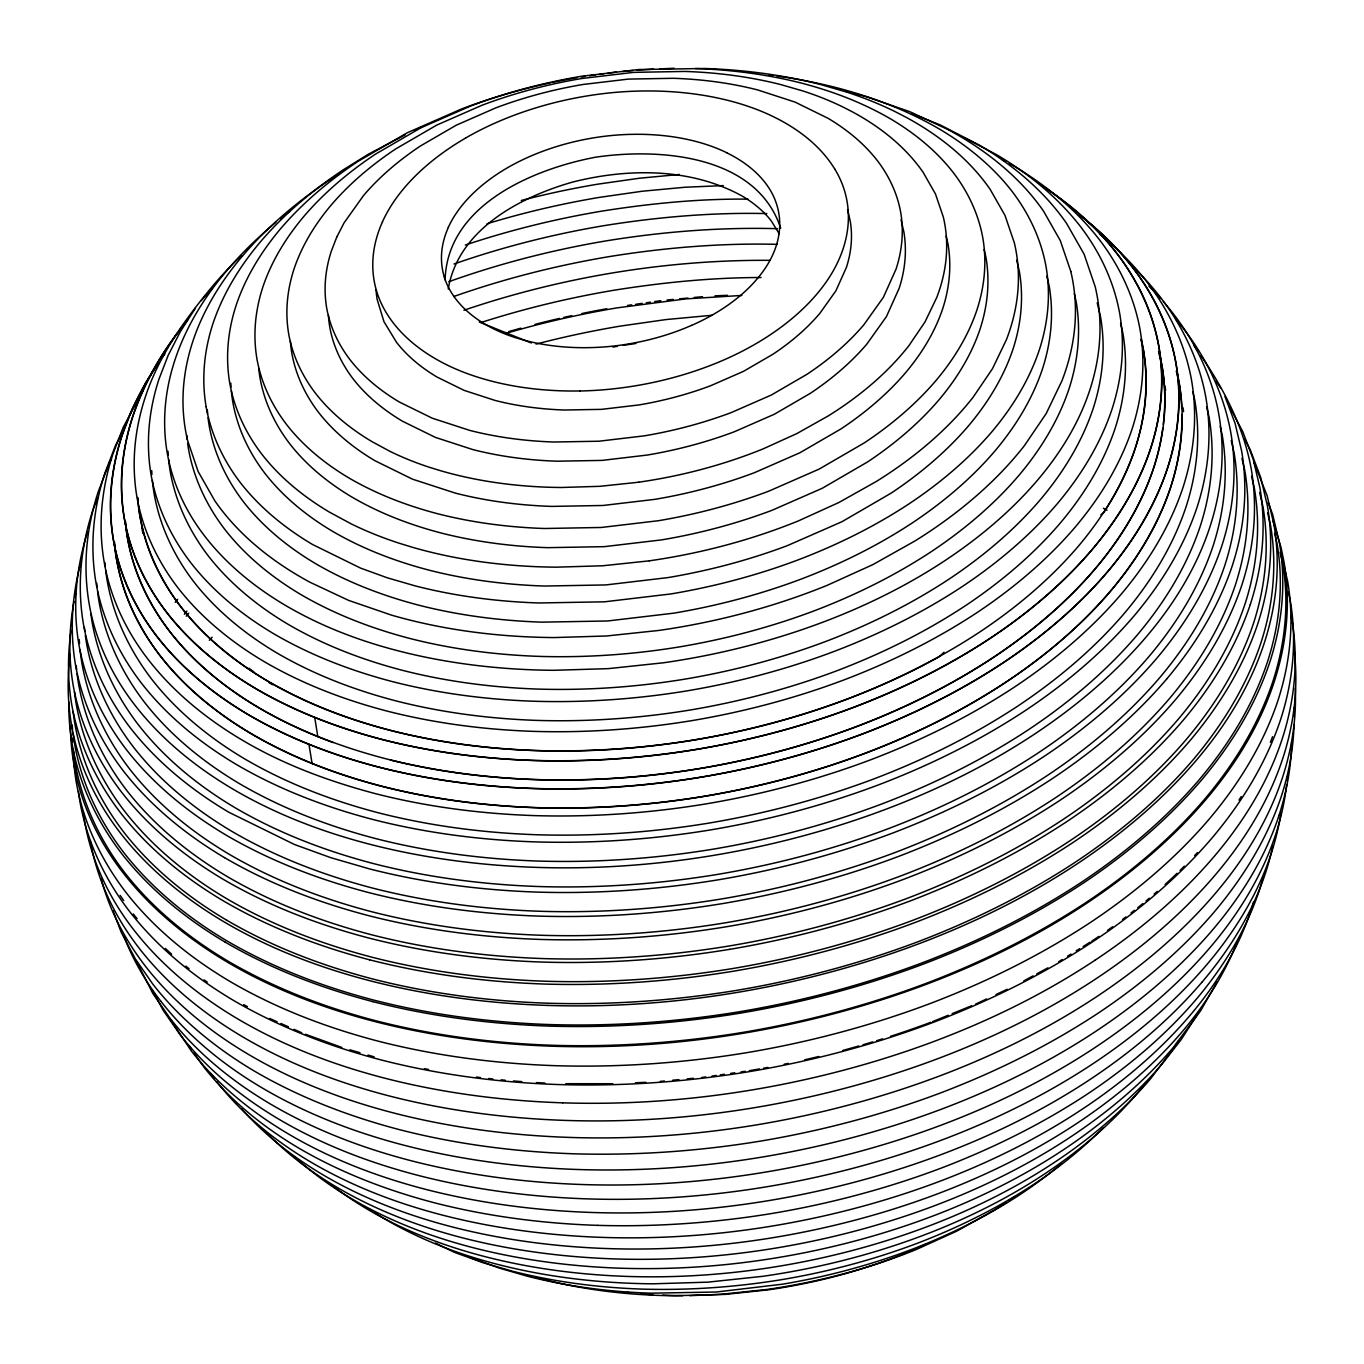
<?xml version="1.0" encoding="UTF-8"?>
<svg xmlns="http://www.w3.org/2000/svg" width="1364" height="1364" viewBox="0 0 1364 1364"><rect width="100%" height="100%" fill="white"/><g stroke="black" fill="none" stroke-linecap="round" stroke-linejoin="round"><path stroke-width="1.5" d="M448.244 288.998C458.27 229.476 519.872 197.081 572.812 182.009C628.429 168.011 691.088 167.721 742.357 196.16A173.177 106.136 -9.2 0 1 771.257 220.9L779.185 233.704M1279.074 815.229C1265.315 857.376 1241.598 895.705 1213.022 929.396A604.798 370.684 -9.2 0 1 1096.724 1030.707C1048.37 1062.778 996.027 1088.557 941.808 1109.051A604.798 370.684 -9.2 0 1 763.09 1156.911C702.153 1167.107 640.228 1171.488 578.455 1169.528A604.798 370.684 -9.2 0 1 405.602 1145.641C355.424 1132.717 306.474 1114.081 261.786 1087.688A604.781 370.684 -9.2 0 1 160.816 1001.21M1251.163 909.72C1238.444 948.713 1216.518 984.16 1190.09 1015.327A559.393 342.858 -9.2 0 1 1082.505 1109.017C1037.799 1138.701 989.377 1162.537 939.216 1181.497A559.393 342.858 -9.2 0 1 773.934 1225.759C717.566 1235.187 660.278 1239.245 603.161 1237.421A559.376 342.841 -9.2 0 1 443.283 1215.324C396.873 1203.372 351.605 1186.151 310.259 1161.736A559.376 342.841 -9.2 0 1 216.859 1081.737M97.782 497.519L92.65 510.801A590.646 362.023 -9.2 0 0 83.426 624.064C90.16 661.966 106.972 697.43 130.33 727.882A590.663 362.023 -9.2 0 0 228.896 812.279L294.505 844.521L330.855 857.7L369.252 868.834A590.663 362.023 -9.2 0 0 537.945 892.124C598.233 893.88 658.624 889.584 718.146 879.831A590.663 362.023 -9.2 0 0 892.516 833.114C945.405 812.944 996.419 787.778 1043.733 756.645A590.663 362.023 -9.2 0 0 1157.201 657.789C1184.941 624.729 1207.941 587.424 1221.667 546.35A590.646 362.023 -9.2 0 0 1230.891 433.104C1224.156 395.202 1207.345 359.721 1183.969 329.27A590.663 362.023 -9.2 0 0 1176.28 319.824M1250.294 604.491C1236.108 646.962 1212.323 685.529 1183.645 719.715A610.867 374.401 -9.2 0 1 1066.273 821.963C1017.339 854.171 964.587 880.189 909.89 901.058A610.867 374.401 -9.2 0 1 729.535 949.361M1270.396 742.306L1272.561 736.696M108.285 465.601L98.174 491.875A581.183 356.209 -9.2 0 0 89.103 603.417C95.378 640.756 112.087 675.879 135.275 705.648A581.2 356.226 -9.2 0 0 232.34 788.75C275.272 814.138 322.313 832.006 370.531 844.452A581.2 356.226 -9.2 0 0 536.649 867.385C596 869.311 655.504 865.066 714.071 855.296A581.2 356.226 -9.2 0 0 885.799 809.278C937.938 789.603 988.218 764.812 1034.696 734.003A581.2 356.226 -9.2 0 0 1146.442 636.63C1173.927 604.269 1196.688 567.441 1209.919 526.93A581.2 356.226 -9.2 0 0 1219.007 415.389C1212.715 378.05 1196.023 342.944 1172.835 313.157A581.2 356.226 -9.2 0 0 1163.27 301.563M1237.216 941.706C1224.395 974.663 1205.026 1004.739 1182.23 1031.661A546.452 334.93 -9.2 0 1 1077.151 1123.203C1033.469 1152.188 986.172 1175.478 937.17 1193.994A546.452 334.93 -9.2 0 1 775.69 1237.233C720.635 1246.44 664.677 1250.413 608.873 1248.623A546.452 334.93 -9.2 0 1 452.695 1227.054C407.359 1215.375 363.131 1198.547 322.739 1174.694A546.452 334.93 -9.2 0 1 241.82 1108.983M109.018 463.845L111.524 458.628M1216.927 982.012L1200.593 1010.843L1173.125 1047.671A532.028 326.081 -9.2 0 1 1070.808 1136.809C1028.286 1165.026 982.233 1187.703 934.528 1205.725A532.045 326.098 -9.2 0 1 777.309 1247.821C723.704 1256.79 669.23 1260.66 614.891 1258.921A532.028 326.081 -9.2 0 1 462.839 1237.915C418.68 1226.543 375.629 1210.158 336.311 1186.936A532.028 326.081 -9.2 0 1 265.656 1131.813M122.061 432.763L115.531 445.499L104.875 473.035A571.363 350.19 -9.2 0 0 95.957 582.599C102.471 619.256 118.736 653.578 141.345 683.023A571.363 350.19 -9.2 0 0 236.671 764.658C279.006 789.398 325.109 806.959 372.457 819.372A571.363 350.19 -9.2 0 0 535.626 841.912C593.954 843.6 652.367 839.44 709.945 830.011A571.363 350.19 -9.2 0 0 878.621 784.829C929.788 765.306 979.113 740.959 1024.893 710.849A571.363 350.19 -9.2 0 0 1134.66 615.215C1161.497 583.246 1183.747 547.152 1197.012 507.425A571.363 350.19 -9.2 0 0 1205.929 397.862C1199.433 361.204 1183.168 326.9 1160.559 297.437A571.363 350.19 -9.2 0 0 1132.41 266.304M143.015 390.615L123.254 427.222L112.837 454.195A559.393 342.858 -9.2 0 0 104.09 561.542C110.143 597.483 126.204 631.276 148.54 659.937A559.376 342.841 -9.2 0 0 241.94 739.936C283.235 764.505 328.673 781.231 374.981 793.541A559.803 343.097 -9.2 0 0 534.859 815.621C591.993 817.275 649.23 813.2 705.631 803.959A559.803 343.097 -9.2 0 0 870.914 759.697C921.041 740.567 969.378 716.714 1014.219 687.217A559.803 343.097 -9.2 0 0 1121.771 593.511C1148.062 562.19 1169.852 526.828 1182.861 487.903A559.803 343.097 -9.2 0 0 1191.607 380.573C1185.231 344.649 1169.289 311.026 1147.141 282.16A559.803 343.097 -9.2 0 0 1109.085 242.059M1176.416 1044.142L1178.479 1040.783M1196.739 1015.464L1181.122 1039.675L1162.657 1063.34A516.018 316.278 -9.2 0 1 1063.426 1149.784C1027.535 1173.586 989.036 1193.347 949.191 1209.612A515.336 315.851 -9.2 0 1 778.759 1257.455C726.773 1266.184 673.935 1269.901 621.234 1268.23A516.018 316.278 -9.2 0 1 473.751 1247.855C430.939 1236.824 389.183 1220.933 351.042 1198.41A516.018 316.278 -9.2 0 1 295.272 1157.405M158.906 362.449L145.675 382.977L132.274 409.064L122.095 435.423A546.862 335.169 -9.2 0 0 113.553 540.297C119.776 575.386 135.343 608.225 156.979 636.408A546.845 335.169 -9.2 0 0 248.231 714.548C288.742 738.214 332.867 755.042 378.186 766.926A546.862 335.169 -9.2 0 0 534.364 788.477C590.186 790.097 646.093 786.124 701.198 777.088A546.862 335.169 -9.2 0 0 862.645 733.849C911.612 715.162 958.841 691.855 1002.642 663.04A546.862 335.169 -9.2 0 0 1107.704 571.516C1133.382 540.911 1154.677 506.368 1167.379 468.346A546.862 335.169 -9.2 0 0 1175.921 363.489C1169.698 328.4 1154.132 295.545 1132.495 267.361A546.845 335.169 -9.2 0 0 1079.691 215.29M195.461 308.145L180.389 331.537L168.181 355.322L158.889 379.363A498.593 305.587 -9.2 0 0 151.097 474.979C156.775 506.965 170.977 536.904 190.704 562.616A498.61 305.604 -9.2 0 0 273.891 633.851C310.839 655.436 351.077 670.764 392.389 681.608A498.593 305.604 -9.2 0 0 534.773 701.267C585.685 702.733 636.647 699.118 686.893 690.883A498.61 305.604 -9.2 0 0 834.103 651.446C878.74 634.413 921.808 613.169 961.756 586.895A498.61 305.604 -9.2 0 0 1057.543 503.435C1080.953 475.542 1100.373 444.05 1111.95 409.37A498.593 305.604 -9.2 0 0 1119.742 313.771C1114.064 281.768 1099.861 251.828 1080.135 226.117A498.61 305.604 -9.2 0 0 996.948 154.882L964.553 137.917M1239.006 800.02L1241.223 796.593M1174.165 1047.467L1150.705 1078.617A498.235 305.365 -9.2 0 1 1054.884 1162.077C1015.055 1188.504 971.935 1209.749 927.264 1226.628A498.235 305.365 -9.2 0 1 780.038 1266.048C729.825 1274.453 678.812 1278.068 627.934 1276.448A497.587 304.973 -9.2 0 1 469.131 1252.288C433.564 1241.939 398.987 1227.873 367.052 1209.033A497.587 304.973 -9.2 0 1 331.264 1184.685M180.713 329.27C159.758 355.305 143.646 385.108 132.768 416.685A532.42 326.32 -9.2 0 0 124.448 518.78C130.518 552.949 145.675 584.934 166.749 612.368A532.437 326.337 -9.2 0 0 255.58 688.445C295.033 711.497 337.999 727.865 382.108 739.441A532.42 326.337 -9.2 0 0 534.159 760.43C588.515 761.999 642.956 758.128 696.595 749.348A532.437 326.337 -9.2 0 0 853.796 707.234C901.468 689.042 947.434 666.365 990.094 638.301A532.42 326.337 -9.2 0 0 1092.394 549.181C1117.389 519.377 1138.122 485.755 1150.5 448.739A532.42 326.337 -9.2 0 0 1158.803 346.644C1152.733 312.475 1137.576 280.507 1116.519 253.056A532.437 326.337 -9.2 0 0 1043.63 186.97M162.214 357.334L164.822 353.992M184.362 614.277L186.868 611.072M1166.97 678.675C1195.069 645.172 1218.376 607.389 1232.272 565.77A598.506 366.831 -9.2 0 0 1241.632 451.007L1235.085 423.369L1224.957 396.515M242.4 256.074C223.355 278.563 207.175 303.695 196.467 331.23A455.491 279.177 -9.2 0 0 187.601 440.487L198.138 471.484L214.83 500.827A455.491 279.177 -9.2 0 0 309.918 582.223L348.69 600.416L391.451 615.113A455.491 279.177 -9.2 0 0 554.193 637.568L606.383 635.999L658.897 630.441A455.491 279.177 -9.2 0 0 827.13 585.361L872.807 564.645L915.005 540.945A455.491 279.177 -9.2 0 0 1024.466 445.568L1046.171 413.599L1061.942 380.829A455.491 279.177 -9.2 0 0 1070.825 271.555M175.223 602.308L177.661 599.308M186.237 616.204L188.675 613.22M1202.349 981.756C1229.816 949.378 1252.595 912.55 1265.826 872.039A581.2 356.226 -9.2 0 0 1272.817 845.902M1145.965 1082.573L1137.082 1093.468A478.508 293.277 -9.2 0 1 1045.063 1173.637C1011.781 1195.716 976.095 1214.028 939.131 1229.1A477.383 292.595 -9.2 0 1 762.8 1276.312L707.763 1282.16L653.049 1283.814A477.877 292.885 -9.2 0 1 498.269 1264.547C458.56 1254.351 419.839 1239.586 384.478 1218.717A477.877 292.902 -9.2 0 1 374.162 1212.34M944.007 652.248L939.472 656.561A508.636 311.742 -9.2 0 1 423.573 737.958A508.636 311.742 -9.2 0 1 137.594 497.519M1100.85 514.842L1104.022 512.199A508.636 311.742 -9.2 0 0 1141.446 339.67M1094.934 960.29C1045.284 993.214 991.543 1019.692 935.857 1040.749A621.029 380.624 -9.2 0 1 752.348 1089.887C689.775 1100.339 626.178 1104.857 562.752 1102.828M1058.788 961.671L1062.266 959.506M1067.483 956.249L1070.979 954.084M1076.196 950.844L1079.674 948.679M1083.152 946.514L1090.109 942.183M1023.853 980.886L1033.094 975.874M1036.793 973.862L1047.91 967.843M405.074 134.951L368.553 154.098L343.114 169.903A432.388 265.008 -9.2 0 0 260.047 242.28C239.74 266.474 222.912 293.772 212.869 323.831A432.371 265.008 -9.2 0 0 206.117 406.745M414.571 130.484L422.158 126.903M975.516 1004.177L986.684 998.925M995.976 994.544L1007.144 989.292M920.478 1246.815L925.815 1244.377M907.793 1252.22L918.705 1247.617M932.754 1021.568L948.304 1015.242M952.191 1013.657L971.628 1005.762M581.2 76.93L585.327 76.333M589.453 75.736L595.659 74.85M599.785 74.27L603.911 73.673M608.054 73.076L616.323 72.104M627.525 305.451L631.685 304.854M635.846 304.274L642.086 303.371M646.246 302.774L650.423 302.177M654.584 301.58L660.824 300.694M623.331 345.297L635.812 343.506M729.535 949.361C667.985 959.455 605.531 963.888 543.179 962.097A610.867 374.401 -9.2 0 1 368.723 938.006C318.102 924.741 268.81 905.935 223.543 879.507A610.867 374.401 -9.2 0 1 121.635 792.228C97.458 760.737 80.067 724.045 73.093 684.847A610.867 374.401 -9.2 0 1 74.031 601.49M701.71 1077.509L705.853 1076.929M712.059 1076.043L716.185 1075.446M720.328 1074.849L724.454 1074.269M730.661 1073.383L734.804 1072.786M740.993 1071.899L745.136 1071.303M638.744 482.208L599.921 486.317L561.32 487.494A336.738 206.39 -9.2 0 1 441.032 470.853L430.189 467.545A324.24 198.735 -9.2 0 1 389.933 451.331L371.878 441.561A337.76 207.021 -9.2 0 1 315.527 393.309C302.16 375.901 292.544 355.612 288.691 333.941A337.76 207.021 -9.2 0 1 293.976 269.168C301.819 245.673 314.982 224.361 330.838 205.453A337.76 207.021 -9.2 0 1 395.731 148.915L436.702 125.113L482.191 105.181A337.76 207.021 -9.2 0 1 581.917 78.481L633.663 72.36L684.967 71.439A337.76 207.021 -9.2 0 1 781.419 84.756L803.379 91.115A324.24 198.735 -9.2 0 1 843.634 107.347L852.858 112.104A336.738 206.39 -9.2 0 1 923.104 172.29L935.465 193.978L943.291 216.893A336.738 206.39 -9.2 0 1 936.676 297.659L925.031 321.904L909.004 345.535A336.738 206.39 -9.2 0 1 828.05 416.037L796.866 433.564L763.107 448.892A336.738 206.39 -9.2 0 1 638.744 482.191M649.315 560.843L602.769 565.77L556.529 567.168A403.608 247.378 -9.2 0 1 412.337 547.254L399.328 543.264A388.655 238.206 -9.2 0 1 351.094 523.827L329.44 512.131A404.852 248.146 -9.2 0 1 261.905 454.297C245.878 433.428 234.352 409.098 229.749 383.131A404.852 248.146 -9.2 0 1 236.074 305.502C245.469 277.335 261.24 251.777 280.251 229.118A404.852 248.146 -9.2 0 1 358.033 161.361L407.154 132.82L461.663 108.932A404.852 248.129 -9.2 0 1 550.476 82.829M622.53 71.525L632.879 70.553M637.022 70.178L653.527 69.155M667.081 300.012L673.339 299.415M679.596 298.835L687.933 298.051M694.191 297.471L702.528 296.704M711.889 315.289L666.007 319.568L620.228 326.115A598.387 366.745 -9.2 0 0 536.086 344.103M660.278 1081.379L664.421 1081.004M672.708 1080.22L678.914 1079.64M687.217 1078.873L693.423 1078.293M679.272 174.473L639.46 178.224L597.62 184.191A546.452 334.93 -9.2 0 0 521.287 200.491M659.699 68.882L674.123 68.268M723.244 185.606L684.984 187.243L642.274 191.233L599.649 197.337A557.024 341.392 -9.2 0 0 487.033 223.764M715.009 295.852L727.472 295.306M612.811 1083.732L565.787 1083.698M635.488 1082.76L645.803 1082.317M741.88 295.442L685.836 298.887L617.295 307.838A596.443 365.552 -9.2 0 0 505.345 333.549M689.877 1295.664L720.772 1294.334L767.318 1289.406A403.625 247.378 -9.2 0 0 916.369 1249.458L956.846 1231.095L994.254 1210.107A403.608 247.378 -9.2 0 0 1005.933 1202.571M769.705 260.336C716.799 259.978 663.893 264.377 611.703 273.073A590.407 361.869 -9.2 0 0 463.913 310.259M748.035 199.144C699.067 198.633 650.151 203.492 601.814 211.13A566.043 346.933 -9.2 0 0 465.329 245.026M766.824 213.585C712.349 212.29 657.874 217.012 604.116 225.64A573.903 351.759 -9.2 0 0 453.99 264.002M777.412 228.675C720.209 227.123 662.972 231.658 606.52 240.814A580.638 355.868 -9.2 0 0 448.756 281.717M777.361 244.344C721.027 242.928 664.66 247.668 609.043 256.637A586.264 359.329 -9.2 0 0 453.701 296.534M761.061 277.523C711.923 277.54 662.904 282.467 614.431 290.157A594.363 364.29 -9.2 0 0 481.304 322.416M597.722 1225.366C656.067 1227.054 714.463 1222.894 772.041 1213.466A571.363 350.19 -9.2 0 0 940.734 1168.283C991.884 1148.761 1041.226 1124.413 1087.006 1094.303A571.363 350.19 -9.2 0 0 1196.774 998.67C1223.593 966.701 1245.844 930.606 1259.125 890.88A571.363 350.19 -9.2 0 0 1263.183 877.052M547.731 1005.421C610.902 1007.45 674.225 1002.932 736.56 992.532A618.523 379.09 -9.2 0 0 919.319 943.581C974.8 922.644 1028.32 896.25 1077.765 863.463A618.506 379.09 -9.2 0 0 1196.688 759.85C1225.929 725.409 1250.174 686.194 1264.258 643.092A618.523 379.09 -9.2 0 0 1273.908 524.39L1267.156 495.797L1254.181 462.959M369.593 959.813C318.596 946.446 268.947 927.503 223.338 900.871A615.437 377.214 -9.2 0 1 120.663 812.944C96.298 781.214 78.788 744.25 71.763 704.762A615.437 377.214 -9.2 0 1 71.099 630.424M372.866 1001.636C321.358 988.133 271.214 969.02 225.162 942.115M349.866 1049.786L359.96 1052.718M368.041 1055.054L374.094 1056.81M126.323 529.641A532.42 326.32 -9.2 0 0 127.568 537.962C133.621 572.13 148.778 604.099 169.852 631.549A532.437 326.337 -9.2 0 0 258.683 707.626C298.136 730.661 341.102 747.046 385.211 758.606A532.42 326.337 -9.2 0 0 537.263 779.594C591.618 781.18 646.059 777.309 699.715 768.512A532.437 326.337 -9.2 0 0 856.899 726.398C904.571 708.223 950.555 685.529 993.197 657.482A532.42 326.337 -9.2 0 0 1095.497 568.362C1120.492 538.558 1141.225 504.936 1153.603 467.92A532.42 326.337 -9.2 0 0 1162.759 428.279M115.224 549.59A546.862 335.169 -9.2 0 0 116.656 559.462C122.879 594.551 138.446 627.389 160.082 655.59A546.845 335.169 -9.2 0 0 251.334 733.713C291.845 757.395 335.97 774.206 381.289 786.09A546.862 335.169 -9.2 0 0 537.467 807.659C593.289 809.261 649.196 805.289 704.301 796.269A546.862 335.169 -9.2 0 0 865.748 753.013C914.715 734.344 961.944 711.036 1005.745 682.222A546.862 335.169 -9.2 0 0 1110.808 590.68C1136.485 560.075 1157.78 525.549 1170.483 487.528A546.862 335.169 -9.2 0 0 1181.923 414.468M305.434 1034.253L341.784 1047.433M472.421 1258.341L499.036 1267.991L527.135 1276.158A432.371 265.008 -9.2 0 0 650.628 1293.191L716.288 1292.015L782.544 1284.189A432.388 265.008 -9.2 0 0 910.197 1250.004C948.901 1235.238 986.24 1216.807 1020.886 1194.029A432.371 265.008 -9.2 0 0 1061.891 1163.322M911.817 113.519L940.359 125.011L979.523 145.198A477.877 292.885 -9.2 0 1 1066.614 223.44L1084.107 254.198L1095.19 286.662A477.383 292.595 -9.2 0 1 1085.829 401.187C1074.661 430.069 1057.663 456.377 1037.714 479.958A478.508 293.277 -9.2 0 1 945.695 560.11C912.414 582.189 876.728 600.501 839.764 615.573A477.383 292.595 -9.2 0 1 663.433 662.785L608.395 668.633L553.682 670.304A477.877 292.885 -9.2 0 1 398.902 651.02C359.192 640.841 320.472 626.076 285.11 605.19A477.877 292.902 -9.2 0 1 198.019 526.964C182.623 504.714 171.728 479.31 167.175 452.609A478.508 293.277 -9.2 0 1 174.677 360.778C185.538 327.411 204.31 297.096 226.918 270.447A478.508 293.277 -9.2 0 1 275.835 222.349M479.258 322.04L531.38 342.995M269.595 1018.431L277.131 1021.789M280.899 1023.477L288.452 1026.836M294.095 1029.36L301.649 1032.719M435.474 1243.047L454.263 1252.288L482.396 1262.484L512.097 1271.095A456.889 280.029 -9.2 0 0 642.563 1289.116C689.212 1290.463 735.912 1287.139 781.964 1279.602A456.889 280.029 -9.2 0 0 916.847 1243.457C957.767 1227.856 997.22 1208.385 1033.81 1184.31A456.889 280.029 -9.2 0 0 1102.879 1128.164M948.526 129.802L909.737 111.643L866.958 96.929A455.491 279.177 -9.2 0 0 846.192 91.405M1001.909 159.537L1005.592 161.532M1009.275 163.527L1012.958 165.504A516.393 316.499 -9.2 0 1 1099.111 239.297C1119.554 265.912 1134.234 296.926 1140.134 330.071A516.393 316.499 -9.2 0 1 1132.052 429.08C1120.066 464.988 1099.964 497.604 1075.719 526.504A516.393 316.499 -9.2 0 1 976.505 612.947C935.124 640.159 890.539 662.154 844.299 679.801A516.393 316.499 -9.2 0 1 691.838 720.635C639.801 729.16 587.014 732.911 534.296 731.394A516.393 316.499 -9.2 0 1 386.813 711.019C344.035 699.817 302.365 683.927 264.105 661.574A516.393 316.499 -9.2 0 1 177.934 587.799C157.508 561.167 142.811 530.153 136.929 497.025A516.393 316.499 -9.2 0 1 144.993 397.998C158.65 355.595 185.095 319.176 213.296 285.298A498.61 305.604 -9.2 0 1 241.087 255.886M1103.374 508.243L1107.022 510.221M224.531 857.632C269.373 883.821 318.204 902.439 368.365 915.585A605.241 370.957 -9.2 0 0 541.201 939.455C602.99 941.228 664.865 936.829 725.853 926.838A605.241 370.957 -9.2 0 0 904.554 878.979C958.739 858.314 1010.997 832.517 1059.487 800.634A605.241 370.957 -9.2 0 0 1175.768 699.323C1204.19 665.444 1227.753 627.218 1241.82 585.139A605.241 370.957 -9.2 0 0 1251.265 469.08C1243.866 427.904 1224.531 389.882 1200.951 355.714M226.441 920.052C272.05 946.684 321.699 965.61 372.696 978.977A615.437 377.214 -9.2 0 0 548.464 1003.239C611.294 1005.063 674.208 1000.596 736.219 990.434A615.437 377.214 -9.2 0 0 917.921 941.757C973.026 920.734 1026.171 894.511 1075.48 862.082A615.437 377.214 -9.2 0 0 1193.722 759.066C1222.621 724.625 1246.577 685.751 1260.882 642.973A615.437 377.197 -9.2 0 0 1270.498 524.952L1267.616 512.779M243.713 1004.62L247.395 1006.615M160.799 1001.21C145.573 981.5 132.905 959.762 124.022 936.471M210.84 1073.553L214.438 1078.464M1194.097 345.791L1197.524 350.753M1215.904 381.102L1220.541 387.785M120.1 895.381L123.664 900.53M189.408 1046.188L191.744 1049.564M194.08 1052.957L203.441 1066.477A571.363 350.19 -9.2 0 0 298.767 1148.113C341.102 1172.852 387.206 1190.414 434.553 1202.826A571.363 350.19 -9.2 0 0 597.722 1225.366M170.466 1019.539L191.165 1050.757A581.2 356.226 -9.2 0 0 288.23 1133.859C331.162 1159.247 378.203 1177.115 426.421 1189.561A581.2 356.226 -9.2 0 0 592.539 1212.494C651.907 1214.42 711.411 1210.175 769.978 1200.405A581.2 356.226 -9.2 0 0 941.706 1154.387C993.827 1134.712 1044.125 1109.921 1090.586 1079.112A581.2 356.226 -9.2 0 0 1202.332 981.739M1229.765 407.052L1242.826 431.74L1253.158 459.139L1259.842 487.34A610.867 374.401 -9.2 0 1 1250.294 604.491M1244.599 439.089L1250.242 449.745L1260.66 477.366L1267.395 505.771A615.437 377.197 -9.2 0 1 1257.779 623.791C1243.491 666.587 1219.518 705.444 1190.619 739.902A615.437 377.214 -9.2 0 1 1072.377 842.918C1023.068 875.347 969.923 901.57 914.818 922.593A615.437 377.214 -9.2 0 1 733.116 971.253C671.105 981.415 608.191 985.882 545.361 984.075A615.437 377.214 -9.2 0 1 369.593 959.813M152.274 990.128L163.083 1010.161L180.014 1034.628A590.22 361.75 -9.2 0 0 278.58 1119.026C322.177 1144.805 369.951 1162.963 418.918 1175.598A590.22 361.75 -9.2 0 0 587.611 1198.888C647.9 1200.832 708.325 1196.518 767.796 1186.595A590.22 361.75 -9.2 0 0 942.2 1139.878C995.123 1119.895 1046.205 1094.712 1093.399 1063.426A590.22 361.75 -9.2 0 0 1206.884 964.553C1234.778 931.68 1257.915 894.273 1271.35 853.131A590.22 361.75 -9.2 0 0 1281.052 812.313M136.69 961.705L152.751 993.316L169.903 1018.107A598.08 366.558 -9.2 0 0 269.765 1103.629C313.959 1129.75 362.364 1148.147 411.979 1160.952A598.08 366.558 -9.2 0 0 582.922 1184.549C643.996 1186.527 705.239 1182.145 765.511 1172.102A598.08 366.558 -9.2 0 0 942.217 1124.754C995.856 1104.516 1047.603 1078.992 1095.428 1047.279A598.063 366.558 -9.2 0 0 1210.431 947.093C1238.7 913.795 1262.126 875.876 1275.749 834.205A598.08 366.558 -9.2 0 0 1286.678 784.573M1268.162 502.498L1272.663 514.45L1279.466 543.145A621.473 380.914 -9.2 0 1 1269.748 662.324C1255.323 705.529 1231.129 744.778 1201.94 779.56A621.473 380.914 -9.2 0 1 1082.539 883.582C1032.753 916.335 979.079 942.814 923.445 964.041A621.49 380.914 -9.2 0 1 739.953 1013.196C677.328 1023.46 613.8 1027.979 550.34 1026.137A621.49 380.914 -9.2 0 1 372.866 1001.636M113.059 910.658L121.174 932.192L135.172 958.636L152.683 983.956A610.867 374.401 -9.2 0 0 254.608 1071.234C299.858 1097.662 349.15 1116.451 399.771 1129.733A610.867 374.401 -9.2 0 0 574.227 1153.808C636.596 1155.615 699.033 1151.182 760.601 1141.088A610.867 374.401 -9.2 0 0 940.955 1092.786C995.635 1071.916 1048.387 1045.881 1097.338 1013.708A610.867 374.401 -9.2 0 0 1214.693 911.442C1243.371 877.257 1267.156 838.689 1281.359 796.218A610.867 374.401 -9.2 0 0 1294.044 724.574M1273.106 521.236L1281.086 547.612L1284.036 562.087A622.513 381.545 -9.2 0 1 1274.283 681.557C1260.148 724.949 1235.716 764.386 1206.305 799.065A622.53 381.545 -9.2 0 1 1086.596 903.343C1036.828 936.369 982.95 962.899 927.128 984.007A622.513 381.545 -9.2 0 1 743.192 1033.264C680.448 1043.75 616.716 1048.268 553.136 1046.239A622.53 381.545 -9.2 0 1 375.219 1021.653C323.558 1008.354 273.192 989.173 227.174 962.012A622.53 381.545 -9.2 0 1 123.237 872.977C98.361 841.111 80.527 803.481 73.758 763.482A622.53 381.545 -9.2 0 1 70.451 725.597M780.702 228.231C756.713 155.087 660.346 147.721 595.812 157.167C532.932 169 447.068 205.231 445.124 279.927M1070.859 271.555L1060.271 240.576L1043.596 211.215A455.491 279.177 -9.2 0 0 948.509 129.819M101.158 878.484C109.427 910.504 125.335 940.205 145.488 966.309A614.994 376.924 -9.2 0 0 248.18 1054.236C293.618 1081.106 343.404 1100.015 394.418 1113.177A614.994 376.924 -9.2 0 0 570.186 1137.44C632.998 1139.486 695.964 1134.984 757.941 1124.652A614.976 376.924 -9.2 0 0 939.643 1075.957C994.799 1055.139 1048.029 1028.899 1097.202 996.3A614.994 376.924 -9.2 0 0 1215.443 893.284C1244.514 859.03 1268.605 820.054 1282.603 777.19A614.976 376.924 -9.2 0 0 1295.289 688.206M1282.757 560.604L1287.633 581.183A623.484 382.142 -9.2 0 1 1277.88 700.738C1263.388 744.096 1239.109 783.465 1209.834 818.349A623.484 382.142 -9.2 0 1 1090.041 922.712C1040.084 955.567 986.257 982.131 930.436 1003.427A623.484 382.142 -9.2 0 1 746.347 1052.735C683.517 1063.033 619.785 1067.552 556.137 1065.71A623.484 382.142 -9.2 0 1 378.067 1041.124C326.405 1027.586 276.108 1008.405 229.919 981.415A623.484 382.142 -9.2 0 1 125.897 892.329C101.226 860.19 83.494 822.748 76.367 782.748A623.484 382.142 -9.2 0 1 73.486 757.549M1280.148 552.079L1282.569 562.326A621.473 380.914 -9.2 0 1 1272.868 681.489C1258.426 724.71 1234.232 763.942 1205.043 798.741A621.473 380.914 -9.2 0 1 1085.642 902.763C1035.856 935.516 982.182 961.995 926.548 983.222A621.49 380.914 -9.2 0 1 743.056 1032.36C680.431 1042.625 616.903 1047.143 553.46 1045.318A621.49 380.914 -9.2 0 1 375.97 1020.801C324.462 1007.314 274.317 988.184 228.265 961.296A621.473 380.914 -9.2 0 1 124.584 872.5C99.981 840.463 82.3 803.14 75.208 763.26A621.49 380.914 -9.2 0 1 73.213 748.666M1274.607 533.341L1277.028 543.554A618.966 379.38 -9.2 0 1 1267.361 662.239C1252.987 705.29 1228.879 744.369 1199.809 779.014A618.966 379.38 -9.2 0 1 1080.902 882.61C1031.303 915.244 977.852 941.603 922.439 962.745A618.966 379.363 -9.2 0 1 739.697 1011.696C677.311 1021.926 614.039 1026.427 550.851 1024.603A618.966 379.38 -9.2 0 1 374.094 1000.187C322.791 986.752 272.851 967.707 226.987 940.921A618.966 379.363 -9.2 0 1 123.715 852.466C99.214 820.565 81.601 783.396 74.543 743.67A618.966 379.38 -9.2 0 1 73.025 733.303M1288.298 592.198L1290.242 600.416A622.99 381.835 -9.2 0 1 1280.506 719.885C1266.048 763.209 1241.786 802.543 1212.528 837.411A622.99 381.835 -9.2 0 1 1092.837 941.689C1042.931 974.51 989.139 1001.057 933.351 1022.335A622.973 381.835 -9.2 0 1 749.433 1071.61C686.638 1081.891 622.956 1086.426 559.359 1084.585A622.99 381.835 -9.2 0 1 381.443 1060.016C329.815 1046.478 279.552 1027.314 233.397 1000.358A622.99 381.835 -9.2 0 1 129.461 911.34C104.806 879.234 87.074 841.81 79.965 801.844A622.99 381.835 -9.2 0 1 78.447 791.41M1259.603 492.421L1262.945 506.521A610.867 374.401 -9.2 0 1 1253.397 623.655C1239.228 666.126 1215.426 704.711 1186.748 738.896A610.867 374.401 -9.2 0 1 1069.376 841.145C1020.442 873.335 967.69 899.37 913.01 920.223A610.867 374.401 -9.2 0 1 732.656 968.542C671.088 978.636 608.651 983.069 546.282 981.262A610.867 374.401 -9.2 0 1 371.826 957.17C321.205 943.905 271.913 925.116 226.646 898.671A610.867 374.401 -9.2 0 1 124.738 811.392C100.561 779.901 83.17 743.21 76.214 704.029A610.867 374.401 -9.2 0 1 74.457 691.736M1251.538 476.275L1254.369 488.261A605.241 370.957 -9.2 0 1 1244.906 604.32C1230.857 646.4 1207.293 684.609 1178.871 718.487A605.241 370.957 -9.2 0 1 1062.59 819.798C1014.1 851.699 961.842 877.478 907.657 898.16A605.241 370.957 -9.2 0 1 728.956 946.019C667.968 956.011 606.093 960.409 544.304 958.619A605.241 370.957 -9.2 0 1 371.468 934.749C321.307 921.604 272.476 902.985 227.635 876.796A605.241 370.957 -9.2 0 1 126.647 790.319C102.692 759.117 85.472 722.767 78.566 683.944A605.241 370.957 -9.2 0 1 77.083 673.799M1241.922 458.321L1244.735 470.171A598.506 366.831 -9.2 0 1 1235.375 584.934C1221.479 626.553 1198.172 664.353 1170.073 697.839A598.506 366.831 -9.2 0 1 1055.088 798.025C1007.126 829.568 955.448 855.075 901.86 875.518A598.506 366.831 -9.2 0 1 725.154 922.848C664.848 932.737 603.672 937.068 542.565 935.312A598.506 366.831 -9.2 0 1 371.639 911.715C322.04 898.706 273.755 880.291 229.408 854.393A598.506 366.831 -9.2 0 1 129.546 768.887C105.863 738.026 88.831 702.085 81.993 663.671A598.506 366.831 -9.2 0 1 80.067 649.622M1231.232 440.572L1233.994 452.268A590.646 362.023 -9.2 0 1 1224.77 565.531C1211.062 606.605 1188.044 643.893 1160.321 676.953A590.663 362.023 -9.2 0 1 1046.836 775.826C999.522 806.942 948.509 832.108 895.636 852.295A590.663 362.023 -9.2 0 1 721.249 898.995C661.728 908.748 601.336 913.045 541.048 911.305A590.663 362.023 -9.2 0 1 372.355 888.015C323.421 875.176 275.75 857.001 231.999 831.443A590.663 362.023 -9.2 0 1 133.45 747.063C110.075 716.612 93.264 681.13 86.529 643.228A590.646 362.023 -9.2 0 1 85.335 635.334M1220.166 426.284L1222.127 434.553A581.627 356.481 -9.2 0 1 1213.022 546.077C1199.519 586.52 1176.876 623.246 1149.562 655.811A581.627 356.481 -9.2 0 1 1037.816 753.167C991.219 783.806 941.007 808.596 888.919 828.46A581.627 356.481 -9.2 0 1 717.208 874.46C658.59 884.06 599.137 888.288 539.752 886.566A581.627 356.481 -9.2 0 1 373.651 863.634C325.467 851 278.529 833.114 235.443 807.948A581.627 356.481 -9.2 0 1 138.395 724.83C115.377 694.856 98.822 659.92 92.189 622.598A581.627 356.481 -9.2 0 1 90.945 614.209M1206.646 406.898L1209.05 417.043A571.363 350.19 -9.2 0 1 1200.115 526.606C1186.851 566.333 1164.6 602.411 1137.764 634.396A571.363 350.19 -9.2 0 1 1027.996 730.03C982.216 760.14 932.891 784.471 881.724 803.993A571.363 350.19 -9.2 0 1 713.048 849.175C655.47 858.621 597.057 862.764 538.729 861.076A571.363 350.19 -9.2 0 1 375.56 838.553C328.213 826.141 282.109 808.562 239.774 783.84A571.363 350.19 -9.2 0 1 144.448 702.204C121.839 672.742 105.574 638.437 99.061 601.763A571.363 350.19 -9.2 0 1 97.56 591.464M1192.818 391.792L1194.711 399.737A559.803 343.097 -9.2 0 1 1185.964 507.084C1172.972 546.009 1151.165 581.354 1124.874 612.692A559.803 343.097 -9.2 0 1 1017.322 706.382C972.481 735.895 924.144 759.748 874.017 778.861A559.803 343.097 -9.2 0 1 708.751 823.123C652.333 832.381 595.113 836.439 537.962 834.785A559.803 343.097 -9.2 0 1 378.084 812.722C331.691 800.566 286.525 783.328 245.043 759.117A559.803 343.097 -9.2 0 1 151.66 679.119C129.495 650.27 113.57 616.647 107.176 580.723A559.803 343.097 -9.2 0 1 105.727 570.629M1176.28 371.008L1179.025 382.653A546.862 335.169 -9.2 0 1 1181.753 408.467M1158.513 351.469L1161.923 365.825A532.42 326.337 -9.2 0 1 1163.27 424.323M1140.884 339.295L1143.237 349.235A516.393 316.499 -9.2 0 1 1135.172 448.262C1123.169 484.169 1103.067 516.768 1078.822 545.668A516.393 316.499 -9.2 0 1 979.608 632.112C938.227 659.323 893.642 681.335 847.402 698.965A516.393 316.499 -9.2 0 1 694.941 739.799C642.904 748.342 590.118 752.076 537.399 750.558A516.393 316.499 -9.2 0 1 389.933 730.2C347.138 718.981 305.468 703.091 267.208 680.755A516.393 316.499 -9.2 0 1 181.054 606.963C160.611 580.348 145.914 549.334 140.032 516.189A516.393 316.499 -9.2 0 1 138.582 506.095M1120.577 323.353L1122.845 332.935A498.593 305.604 -9.2 0 1 1115.053 428.552C1103.476 463.214 1084.056 494.706 1060.646 522.617A498.61 305.604 -9.2 0 1 964.86 606.076C924.911 632.35 881.86 653.595 837.206 670.628A498.61 305.604 -9.2 0 1 689.996 710.047C639.75 718.282 588.788 721.897 537.893 720.431A498.593 305.604 -9.2 0 1 395.492 700.772C354.18 689.945 313.942 674.6 276.994 653.032A498.61 305.604 -9.2 0 1 193.807 581.78C174.081 556.086 159.895 526.146 154.2 494.143A498.593 305.587 -9.2 0 1 152.393 480.469M1097.219 302.893L1100.56 316.96A478.849 293.482 -9.2 0 1 1093.076 408.791C1081.959 442.072 1063.306 472.319 1040.817 499.122A478.849 293.499 -9.2 0 1 948.815 579.274C910.453 604.508 869.107 624.9 826.243 641.268A478.849 293.499 -9.2 0 1 684.864 679.136C636.613 687.047 587.662 690.525 538.763 689.11A478.849 293.499 -9.2 0 1 402.022 670.218C362.33 659.818 323.694 645.087 288.213 624.371A478.849 293.499 -9.2 0 1 208.317 555.949C189.374 531.261 175.751 502.498 170.278 471.774A478.849 293.482 -9.2 0 1 168.642 459.498M1074.303 293.669L1076.111 301.342A456.889 280.029 -9.2 0 1 1068.984 388.945C1058.362 420.726 1040.579 449.574 1019.13 475.132A456.889 280.029 -9.2 0 1 931.339 551.619C894.733 575.693 855.279 595.164 814.376 610.765A456.889 280.029 -9.2 0 1 679.494 646.894C633.442 654.447 586.742 657.755 540.093 656.408A456.889 280.029 -9.2 0 1 409.609 638.403C371.758 628.48 334.896 614.414 301.035 594.653A456.889 280.029 -9.2 0 1 224.804 529.368C206.731 505.822 193.722 478.372 188.505 449.063A456.889 280.029 -9.2 0 1 187.635 443.215M1046.836 276.142L1049.206 286.133A432.371 265.008 -9.2 0 1 1042.437 369.03C1032.412 399.106 1015.566 426.403 995.26 450.597A432.371 265.008 -9.2 0 1 912.192 522.975C877.546 545.771 840.224 564.184 801.503 578.95A432.388 265.008 -9.2 0 1 673.85 613.152L607.611 620.978L541.934 622.154A432.371 265.008 -9.2 0 1 418.458 605.105C382.636 595.71 347.735 582.411 315.698 563.707A432.371 265.008 -9.2 0 1 243.559 501.918C226.458 479.634 214.148 453.666 209.221 425.926A432.371 265.008 -9.2 0 1 208.044 417.81M1016.709 260.183L1019.368 271.402A404.852 248.146 -9.2 0 1 1013.043 349.031C1003.631 377.197 987.86 402.755 968.866 425.415A404.852 248.146 -9.2 0 1 891.067 493.171L841.946 521.713L787.437 545.6A404.852 248.146 -9.2 0 1 667.9 577.603L605.872 584.934L544.389 586.043A404.852 248.146 -9.2 0 1 428.773 570.084C395.219 561.286 362.551 548.822 332.56 531.312A404.852 248.146 -9.2 0 1 265.008 473.461C248.981 452.592 237.472 428.279 232.852 402.295A404.852 248.146 -9.2 0 1 231.351 390.871M984.143 249.612L985.95 257.267A373.651 229.016 -9.2 0 1 980.119 328.929C971.441 354.913 956.88 378.51 939.336 399.413A373.651 229.016 -9.2 0 1 867.555 461.953L822.219 488.295L771.905 510.341A373.651 229.016 -9.2 0 1 661.574 539.888L604.337 546.657L547.578 547.663A373.651 229.016 -9.2 0 1 440.862 532.932C409.899 524.816 379.755 513.324 352.065 497.144A373.651 229.016 -9.2 0 1 289.731 443.76C274.948 424.494 264.309 402.056 260.047 378.084A373.651 229.016 -9.2 0 1 258.734 368.331M946.139 236.108L947.98 243.9A337.76 207.021 -9.2 0 1 942.712 308.673C934.869 332.151 921.706 353.481 905.849 372.389A337.76 207.021 -9.2 0 1 840.957 428.927L799.969 452.729L754.497 472.66A337.76 207.021 -9.2 0 1 654.771 499.36L603.024 505.481L551.721 506.402A337.76 207.021 -9.2 0 1 455.252 493.086L412.508 479.173L374.981 460.742A337.76 207.021 -9.2 0 1 318.63 412.474C305.263 395.066 295.664 374.776 291.811 353.106A337.76 207.021 -9.2 0 1 290.362 341.188M901.024 219.877L903.803 231.573A295.477 181.105 -9.2 0 1 899.183 288.23L886.447 316.567L866.941 343.967A295.477 181.105 -9.2 0 1 810.165 393.429L774.326 414.247L734.531 431.672A295.477 181.105 -9.2 0 1 647.303 455.047L602.036 460.401L557.143 461.203A295.477 181.105 -9.2 0 1 472.762 449.557L435.372 437.384L402.55 421.254A295.477 181.105 -9.2 0 1 353.242 379.039C341.563 363.813 333.14 346.064 329.781 327.104A295.477 181.105 -9.2 0 1 328.417 315.169M847.521 209.562L850.181 220.798A243.474 149.222 -9.2 0 1 846.379 267.497L835.876 290.839L819.815 313.413A243.474 149.222 -9.2 0 1 773.03 354.18L743.499 371.332L710.712 385.705A243.474 149.222 -9.2 0 1 638.829 404.955L601.524 409.353L564.543 410.018A243.474 149.222 -9.2 0 1 495.013 400.419L464.186 390.394L437.145 377.112A243.474 149.222 -9.2 0 1 396.515 342.313L383.966 321.682L377.18 299.517A243.474 149.222 -9.2 0 1 376.072 289.952M206.117 406.745C211.045 434.485 223.355 460.452 240.456 482.754A432.371 265.008 -9.2 0 0 312.595 544.526L360.625 568.123L387.24 577.79L415.355 585.94A432.371 265.008 -9.2 0 0 538.831 602.973L604.508 601.814L670.747 593.971A432.388 265.008 -9.2 0 0 798.4 559.786C837.104 545.02 874.443 526.589 909.089 503.81A432.371 265.008 -9.2 0 0 992.157 431.433C1012.463 407.239 1029.291 379.925 1039.334 349.866A432.371 265.008 -9.2 0 0 1046.103 266.952C1041.175 239.212 1028.865 213.244 1011.747 190.96A432.371 265.008 -9.2 0 0 939.608 129.171C907.572 110.467 872.687 97.168 836.865 87.773A432.371 265.008 -9.2 0 0 776.951 76.077M1164.839 386.063L1165.674 390.104M1291.06 615.727L1291.896 619.853A621.029 380.624 -9.2 0 1 1282.16 739.032C1268.06 782.322 1243.695 821.657 1214.352 856.251A621.029 380.624 -9.2 0 1 1094.934 960.29M90.484 841.588C97.321 880.581 115.002 917.171 139.23 948.321A618.523 379.09 -9.2 0 0 242.519 1036.759C288.213 1063.784 338.272 1082.794 389.593 1096.042A618.523 379.09 -9.2 0 0 566.367 1120.441C629.537 1122.487 692.861 1117.969 755.196 1107.568A618.523 379.09 -9.2 0 0 937.955 1058.617C993.418 1037.68 1046.938 1011.287 1096.4 978.5A618.506 379.09 -9.2 0 0 1215.324 874.887C1244.565 840.446 1268.793 801.231 1282.876 758.128A618.523 379.09 -9.2 0 0 1293.805 647.712M314.726 717.515L317.829 736.679M308.98 744.403L312.083 763.567M114.781 545.634A546.862 335.169 -9.2 0 1 114.423 541.644M1176.944 371.639A538.644 330.139 -9.2 0 1 706.364 795.996A538.644 330.139 -9.2 0 1 115.207 550.817M114.729 546.828A538.644 330.139 -9.2 0 1 114.337 542.855M1079.333 214.762A538.644 330.139 -9.2 0 1 698.044 777.702A538.644 330.139 -9.2 0 1 157.082 364.7M125.846 525.447A532.42 326.32 -9.2 0 1 125.437 521.253M1159.264 352.56A524.424 321.427 -9.2 0 1 940.205 688.991A524.424 321.427 -9.2 0 1 390.394 760.021M333.157 742.562A524.424 321.427 -9.2 0 1 126.051 528.755M125.573 524.629A524.424 321.427 -9.2 0 1 125.181 520.485M1042.164 185.845A524.424 321.427 -9.2 0 1 1025.165 613.237A524.424 321.427 -9.2 0 1 345.791 728.87A524.424 321.427 -9.2 0 1 177.337 333.038M178.65 331.316A524.424 321.427 -9.2 0 1 187.669 319.926M612.965 347.087A598.387 366.745 -9.2 0 1 617.108 346.354M1287.497 776.321A598.08 366.558 -9.2 0 1 1287.139 780.447M1291.691 742.169A604.798 370.684 -9.2 0 1 1279.057 815.229M1293.942 707.899A610.867 374.401 -9.2 0 1 1294.146 716.219M209.323 640.279A586.264 359.329 -9.2 0 1 212.136 637.193M544.867 1083.05A621.49 380.914 -9.2 0 1 536.444 1082.59M521.781 1081.618A621.49 380.914 -9.2 0 1 513.461 1080.953M505.174 1080.22A621.49 380.914 -9.2 0 1 501.031 1079.828M492.779 1078.975A621.49 380.914 -9.2 0 1 488.67 1078.515M480.486 1077.543A621.49 380.914 -9.2 0 1 476.411 1077.031M428.552 1069.461A621.49 380.914 -9.2 0 1 424.443 1068.66M930.862 1022.267A621.49 380.914 -9.2 0 1 890.419 1036.367M882.593 1038.856A621.49 380.914 -9.2 0 1 876.694 1040.681M872.755 1041.874A621.49 380.914 -9.2 0 1 862.866 1044.807M858.894 1045.949A621.49 380.914 -9.2 0 1 842.935 1050.382M818.775 1056.52A621.49 380.914 -9.2 0 1 804.572 1059.828M788.273 1063.374A621.49 380.914 -9.2 0 1 784.198 1064.21M767.796 1067.432A621.49 380.914 -9.2 0 1 763.669 1068.183M759.56 1068.933A621.49 380.914 -9.2 0 1 749.262 1070.706M1197.49 852.551A621.473 380.914 -9.2 0 1 1194.625 855.62M1184.361 866.157A621.473 380.914 -9.2 0 1 1180.048 870.437M1177.115 873.267A621.473 380.914 -9.2 0 1 1165.078 884.486M1157.286 891.391A621.473 380.914 -9.2 0 1 1154.114 894.136M1149.306 898.228A621.473 380.914 -9.2 0 1 1146.05 900.939M1142.776 903.633A621.473 380.914 -9.2 0 1 1137.781 907.657M1134.422 910.317A621.473 380.914 -9.2 0 1 1131.046 912.959M1125.914 916.915A621.473 380.914 -9.2 0 1 1122.623 919.387M1112.598 926.753A621.473 380.914 -9.2 0 1 1107.5 930.384M1098.872 936.386A621.473 380.914 -9.2 0 1 1091.848 941.109M562.752 1102.828A621.029 380.624 -9.2 0 1 385.262 1078.31C333.737 1065.028 283.473 1045.915 237.575 1018.806A621.029 380.624 -9.2 0 1 133.894 929.992C109.069 898.194 91.286 860.667 84.534 820.77A621.029 380.624 -9.2 0 1 83.289 812.433M207.26 982.131A621.473 380.914 -9.2 0 1 204.02 979.846M189.05 968.679A621.473 380.914 -9.2 0 1 185.845 966.121M171.642 954.152A621.473 380.914 -9.2 0 1 165.385 948.457M137.065 918.637A621.473 380.914 -9.2 0 1 133.263 913.965M372.491 1211.249A477.877 292.902 -9.2 0 1 369.15 1209.05M905.969 1252.97A372.508 228.317 -9.2 0 1 768.392 1289.832L725.443 1294.385L674.515 1295.732A403.608 247.378 -9.2 0 1 536.018 1277.42M682.75 1295.664A372.508 228.317 -9.2 0 1 662.682 1295.152M652.742 1294.641A372.508 228.317 -9.2 0 1 640.892 1293.771M631.123 1292.85A372.508 228.317 -9.2 0 1 627.235 1292.441M1253.533 901.996A559.393 342.858 -9.2 0 1 1251.777 907.793M1014.066 1197.046A403.608 247.378 -9.2 0 1 1009.207 1200.371M508.874 331.554A598.387 366.745 -9.2 0 1 520.895 328.161M535.012 324.41A598.387 366.745 -9.2 0 1 559.428 318.426M563.503 317.505A598.387 366.745 -9.2 0 1 571.704 315.681M581.968 313.515A598.387 366.745 -9.2 0 1 606.758 308.741M1166.97 678.675A598.506 366.831 -9.2 0 1 1051.968 778.861C1004.023 810.404 952.345 835.893 898.757 856.336A598.506 366.831 -9.2 0 1 722.05 903.667C661.745 913.556 600.552 917.904 539.462 916.131A598.506 366.831 -9.2 0 1 368.536 892.533C318.937 879.541 270.652 861.127 226.305 835.228A598.506 366.831 -9.2 0 1 126.443 749.706C102.76 718.862 85.727 682.904 78.89 644.507A598.506 366.831 -9.2 0 1 87.637 531.67M79.521 643.552A598.506 366.831 -9.2 0 1 79.231 639.494M80.885 562.377A605.241 370.957 -9.2 0 0 75.48 664.762C82.369 703.602 99.589 739.953 123.544 771.154A605.241 370.957 -9.2 0 0 224.531 857.632M76.623 669.724A605.241 370.957 -9.2 0 1 76.231 665.632M74.85 597.279A610.867 374.401 -9.2 0 1 75.685 593.34M73.11 711.548A615.437 377.214 -9.2 0 0 74.884 723.926C81.891 763.431 99.401 800.378 123.766 832.108A615.437 377.214 -9.2 0 0 226.441 920.052M547.731 1005.421A618.523 379.09 -9.2 0 1 370.957 981.006C319.636 967.775 269.595 948.73 223.867 921.74A618.523 379.09 -9.2 0 1 120.612 833.285C95.889 801.606 78.174 764.232 71.439 724.489A618.523 379.09 -9.2 0 1 70.127 654.447M72.548 729.143A618.966 379.38 -9.2 0 1 72.156 724.966M68.814 702.051A621.49 380.914 -9.2 0 0 72.121 744.079C79.197 783.959 96.878 821.281 121.481 853.318A621.473 380.914 -9.2 0 0 225.162 942.115M72.633 742.357A621.49 380.914 -9.2 0 1 72.343 738.146M695.316 68.524A373.651 229.016 -9.2 0 1 802.032 83.255C832.995 91.371 863.139 102.863 890.828 119.043A373.651 229.016 -9.2 0 1 953.163 172.427C967.946 191.676 978.585 214.131 982.847 238.103A373.651 229.016 -9.2 0 1 976.999 309.747C968.338 335.732 953.777 359.329 936.233 380.249A373.651 229.016 -9.2 0 1 864.452 442.788L819.116 469.114L768.784 491.159A373.651 229.016 -9.2 0 1 658.471 520.707L601.234 527.476L544.475 528.499A373.651 229.016 -9.2 0 1 437.759 513.768C406.796 505.652 376.652 494.143 348.962 477.98A373.651 229.016 -9.2 0 1 286.628 424.596C271.828 405.33 261.206 382.892 256.943 358.92A373.651 229.016 -9.2 0 1 262.775 287.258C271.453 261.274 286.014 237.677 303.558 216.774A373.651 229.016 -9.2 0 1 375.339 154.234L420.675 127.892L470.989 105.846A373.651 229.016 -9.2 0 1 581.32 76.299L638.557 69.53L704.711 68.49A404.852 248.146 -9.2 0 1 820.344 84.449L846.652 92.087A388.655 238.206 -9.2 0 1 894.903 111.524L905.952 117.219A403.608 247.378 -9.2 0 1 990.162 189.374L1004.978 215.376L1014.339 242.826A403.625 247.378 -9.2 0 1 1006.427 339.653L992.481 368.706L973.265 397.026A403.608 247.378 -9.2 0 1 876.234 481.526L838.843 502.532L798.383 520.912A403.625 247.378 -9.2 0 1 649.315 560.826M834.717 168.931A233.738 143.254 -9.2 0 1 844.418 190.38A242.042 148.352 -9.2 0 1 838.707 260.064A233.721 143.254 -9.2 0 1 825.408 283.098A242.042 148.352 -9.2 0 1 755.588 343.899A233.721 143.254 -9.2 0 1 724.352 359.721A242.042 148.352 -9.2 0 1 617.074 388.416A233.738 143.254 -9.2 0 1 579.836 390.991M834.683 168.931A242.042 148.352 -9.2 0 0 774.07 117.031A233.721 143.254 -9.2 0 0 745.085 105.318A242.042 148.352 -9.2 0 0 641.319 91.013A233.738 143.254 -9.2 0 0 604.082 93.536A242.042 148.352 -9.2 0 0 496.82 122.283A233.721 143.254 -9.2 0 0 465.55 138.071M579.836 390.957A242.042 148.352 -9.2 0 1 476.087 376.635A233.721 143.254 -9.2 0 1 447.051 364.972A242.042 148.352 -9.2 0 1 386.472 313.038A233.738 143.254 -9.2 0 1 376.737 291.589A242.042 148.352 -9.2 0 1 382.449 221.923M382.414 221.923A233.721 143.254 -9.2 0 1 395.748 198.888A242.042 148.352 -9.2 0 1 465.567 138.088M514.91 337.488A166.255 101.891 -9.2 0 1 494.262 329.167A171.574 105.164 -9.2 0 1 451.194 292.237A166.255 101.891 -9.2 0 1 444.255 276.977M514.944 337.454A171.574 105.164 -9.2 0 0 588.719 347.65A166.255 101.891 -9.2 0 0 615.198 345.876A171.574 105.164 -9.2 0 0 691.48 325.416M691.497 325.433A166.255 101.891 -9.2 0 0 713.73 314.197A171.574 105.164 -9.2 0 0 763.346 270.925A166.238 101.891 -9.2 0 0 772.859 254.557A171.574 105.164 -9.2 0 0 776.849 205.009A166.255 101.891 -9.2 0 0 770.012 189.732A171.574 105.164 -9.2 0 0 726.859 152.836M726.893 152.802A166.255 101.891 -9.2 0 0 706.245 144.482A171.574 105.164 -9.2 0 0 632.436 134.337A166.238 101.891 -9.2 0 0 605.957 136.11A171.574 105.164 -9.2 0 0 529.675 156.57A166.255 101.908 -9.2 0 0 507.425 167.789A171.574 105.164 -9.2 0 0 457.81 211.045A166.238 101.891 -9.2 0 0 448.296 227.43M444.306 276.977A171.574 105.164 -9.2 0 1 448.347 227.43M201.343 300.592A516.393 316.499 -9.2 0 1 212.307 288.23M138.156 502.037A516.393 316.499 -9.2 0 1 137.815 497.962M151.933 474.57A498.593 305.587 -9.2 0 1 151.728 470.614M168.266 455.388A478.849 293.482 -9.2 0 1 168.011 451.262M280.336 218.632A478.508 293.277 -9.2 0 1 289.56 211.335M187.141 439.31A456.889 280.029 -9.2 0 1 186.749 435.389M242.434 256.091A455.951 279.45 -9.2 0 1 340.062 173.194M84.841 631.362A590.646 362.023 -9.2 0 1 84.415 627.372M1099.64 234.062A559.803 343.097 -9.2 0 1 1102.845 236.705M97.117 587.321A571.363 350.19 -9.2 0 1 96.725 583.161M105.267 566.572A559.803 343.097 -9.2 0 1 104.909 562.497M1183.048 407.734A546.862 335.169 -9.2 0 1 1183.56 411.706M1148.897 286.116A581.2 356.226 -9.2 0 1 1160.764 298.699M552.505 82.403A404.852 248.129 -9.2 0 1 577.091 77.629M231.045 387.035A404.852 248.146 -9.2 0 1 230.84 383.199M768.648 75.003A432.371 265.008 -9.2 0 1 772.808 75.531M207.618 413.718A432.371 265.008 -9.2 0 1 207.294 409.626M272.459 684.745A498.61 305.604 -9.2 0 1 268.964 682.477M253.84 671.906A498.61 305.604 -9.2 0 1 248.998 668.275M142.811 533.358A516.393 316.499 -9.2 0 1 141.685 525.276M336.789 237.029L331.282 251.266A295.477 181.105 -9.2 0 0 326.678 307.923C330.037 326.883 338.46 344.632 350.139 359.857A295.477 181.105 -9.2 0 0 399.447 402.073L432.269 418.202L469.659 430.376A295.477 181.105 -9.2 0 0 554.04 442.021L598.915 441.22L644.183 435.866A295.477 181.105 -9.2 0 0 731.428 412.508L771.223 395.083L807.062 374.248A295.477 181.105 -9.2 0 0 863.838 324.803L883.343 297.403L896.08 269.049A295.477 181.105 -9.2 0 0 900.7 212.392C897.324 193.432 888.919 175.683 877.223 160.458A295.477 181.105 -9.2 0 0 827.931 118.242L795.093 102.112L757.702 89.939A295.477 181.105 -9.2 0 0 673.322 78.294L628.446 79.095L583.178 84.449A295.477 181.105 -9.2 0 0 495.933 107.824L456.156 125.249L420.3 146.067A295.477 181.105 -9.2 0 0 363.54 195.529L344.035 222.929L336.789 237.029"/></g></svg>
